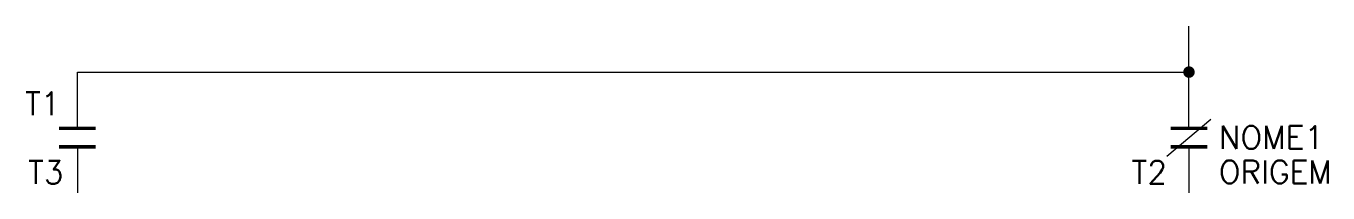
# Model space of a CAD drawing. Extents: x 173 to 286, y 208 to 223.
import ezdxf
from ezdxf.enums import TextEntityAlignment as Align

# ---------------------------------------------------------------- set-up
doc = ezdxf.new("R2010")
doc.units = 0
doc.header["$MEASUREMENT"] = 0
doc.layers.get('0').update_dxf_attribs({"linetype": 'CONTINUOUS'})
doc.styles.add('ROMANS', font='romans')

# ---------------------------------------------------------------- blocks, each defined once
blk = doc.blocks.new('CON2')
at = {"const_width": 0.5}
blk.add_lwpolyline([(-0.25, 0, 1), (0.25, 0, 1)], format="xyb", close=True, dxfattribs=at)

msp = doc.modelspace()

# ---------------------------------------------------------------- linework, layer by layer
at = {"color": 0}
for p, q in [((274.38, 218.97), (274.38, 222.97)), ((177.5, 218.97), (274.38, 218.97))]:
    msp.add_line(p, q, dxfattribs=at)
for p, q in [((177.5, 214.07), (177.5, 218.97)), ((274.38, 214.07), (274.38, 218.97)), ((272.46, 211.66), (276.29, 214.87)), ((177.5, 212.47), (177.5, 208.47)), ((274.38, 212.47), (274.38, 208.47))]:
    msp.add_line(p, q)
at = {"color": 5, "const_width": 0.3}
for points in [[(179.1, 214.07), (175.9, 214.07)], [(275.98, 214.07), (272.78, 214.07)], [(179.1, 212.47), (175.9, 212.47)], [(275.98, 212.47), (272.78, 212.47)]]:
    msp.add_lwpolyline(points, dxfattribs=at)

# ---------------------------------------------------------------- block references
at = {"color": 0, "xscale": -1, "rotation": 90}
msp.add_blockref('CON2', (274.38, 218.97), dxfattribs=at)

# ---------------------------------------------------------------- texts
at = {"color": 7, "lineweight": -3, "style": 'ROMANS'}
for tag, text, p in [('T1', '', (172.94, 216.23)), ('NOME1', '', (276.98, 213.29)), ('ORIGEM', 'ORIGEM', (276.98, 210.29))]:
    msp.add_attdef(tag, text=text, height=2, dxfattribs=at).set_placement(p, align=Align.MIDDLE_LEFT)
for tag, p in [('T3', (176.29, 210.26)), ('T2', (272.46, 210.26))]:
    msp.add_attdef(tag, text='', height=2, dxfattribs=at).set_placement(p, align=Align.MIDDLE_RIGHT)

doc.saveas('drawing.dxf')
